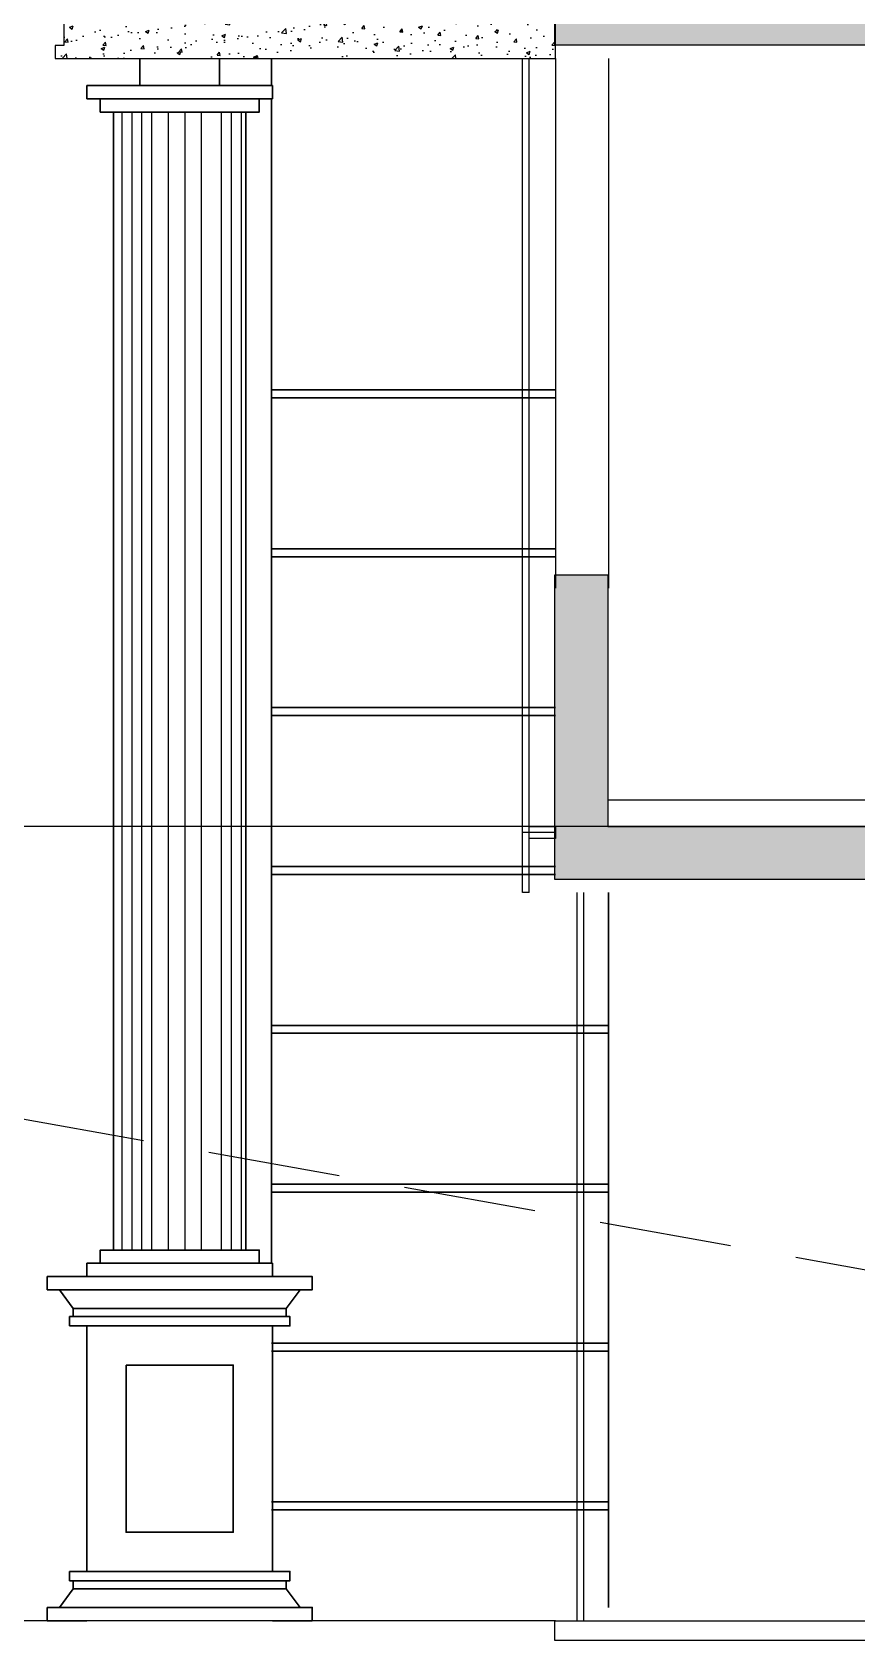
# Model space of a CAD drawing. Header units: millimetres. Extents: x -414464 to 1686, y -90036 to 108605.
# Drawn here: x -127177 to -124065, y 5315 to 11365 of the extents above; entities that cross this region are included whole.
import ezdxf

# ---------------------------------------------------------------- set-up
doc = ezdxf.new("R2010")
doc.units = ezdxf.units.MM
doc.header["$LTSCALE"] = 1000
doc.header["$MEASUREMENT"] = 0
for name, pattern in [('AUDIT_D_120904163729-0', [0]), ('DASHED', [0.75, 0.5, -0.25]), ('HIDDEN2', [0.1875, 0.125, -0.0625])]:
    doc.linetypes.add(name, pattern=pattern)
doc.layers.get('0').update_dxf_attribs({"linetype": 'AUDIT_D_120904163729-0'})
for name, color, linetype in [('A-FINISHED STAIRS', 1, 'Continuous'), ('a-floor finish', 26, 'Continuous'), ('a-hat rcc', 252, 'Continuous'), ('a-hatch', 252, 'Continuous'), ('a-rcc', 3, 'Continuous'), ('EL', 1, 'Continuous'), ('glass', 140, 'Continuous'), ('LEVEL', 7, 'Continuous')]:
    doc.layers.add(name, color=color, linetype=linetype)
doc.layers.add('ELE-1', color=251, linetype='Continuous', lineweight=30)
doc.layers.add('ele-2', color=2, linetype='Continuous', lineweight=30)
doc.styles.add('ATTR', font='romans.shx', dxfattribs={"width": 0.8, "height": 0.7})
pattern_1 = [(50, (-181260.02, -158031.87), (143.45204, -12.55043), [15, -165]), (355, (-181260.02, -158031.87), (-27.75027, 150.43843), [12, -132]), (100.451444, (-181248.06, -158032.91), (115.70177, 137.888), [12.74804, -140.22842]), (46.1842, (-181260.02, -157991.87), (213.44827, -33.10386), [22.5, -247.5]), (96.63564, (-181242.23, -157994.63), (186.9324, 194.82372), [19.12207, -210.34275]), (351.18416, (-181260.02, -157991.87), (186.9324, 194.82372), [18, -198]), (21, (-181240.02, -158001.87), (119.38141, -80.52378), [15, -165]), (326, (-181240.02, -158001.87), (48.66307, 145.03001), [12, -132]), (71.451445, (-181230.07, -158008.58), (168.04448, 64.50623), [12.74804, -140.22842]), (37.5, (-181260.02, -158031.87), (2.431971, 66.578771), [0, -130.4, 0, -134, 0, -132.5]), (7.5, (-181260.02, -158031.87), (52.613907, 78.882342), [0, -76.4, 0, -127.4, 0, -50.5]), (327.5, (-181304.62, -158031.87), (106.764487, -4.510974), [0, -50, 0, -156, 0, -207]), (317.5, (-181324.62, -158031.87), (116.637234, 20.020996), [0, -65, 0, -103.6, 0, -147])]

# ---------------------------------------------------------------- blocks, each defined once
blk = doc.blocks.new('A$C50ED7ECD')
at = {"layer": 'LEVEL', "color": 8, "linetype": 'HIDDEN2', "ltscale": 5}
blk.add_line((147.4587, 8.365), (63.4951, 8.365), dxfattribs=at)
blk = doc.blocks.new('building-10-dopoff')
at = {"layer": 'a-hat rcc', "ltscale": 2}
h = blk.add_hatch(dxfattribs=at)
h.set_pattern_fill('AR-CONC', color=256, scale=20, style=0)
h.set_pattern_definition([(50, (-56051.88, -163171.87), (143.45204, -12.55043), [15, -165]), (355, (-56051.88, -163171.87), (-27.75027, 150.43843), [12, -132]), (100.451444, (-56039.92, -163172.91), (115.70177, 137.888), [12.74804, -140.22842]), (46.1842, (-56051.88, -163131.87), (213.44827, -33.10386), [22.5, -247.5]), (96.63564, (-56034.1, -163134.63), (186.9324, 194.82372), [19.12207, -210.34275]), (351.18416, (-56051.88, -163131.87), (186.9324, 194.82372), [18, -198]), (21, (-56031.88, -163141.87), (119.38141, -80.52378), [15, -165]), (326, (-56031.88, -163141.87), (48.66307, 145.03001), [12, -132]), (71.451445, (-56021.93, -163148.58), (168.04448, 64.50623), [12.74804, -140.22842]), (37.5, (-56051.877, -163171.87), (2.431971, 66.578771), [0, -130.4, 0, -134, 0, -132.5]), (7.5, (-56051.88, -163171.87), (52.613907, 78.882342), [0, -76.4, 0, -127.4, 0, -50.5]), (327.5, (-56096.477, -163171.87), (106.764487, -4.510974), [0, -50, 0, -156, 0, -207]), (317.5, (-56116.48, -163171.87), (116.637234, 20.020996), [0, -65, 0, -103.6, 0, -147])])
h.paths.add_polyline_path([(3.3, 6175), (3.3, 6375), (-1519.3, 6375), (-1519.3, 7117.3), (-1969.4, 7117.3), (-1969.4, 7017.9), (-1844.8, 7017.9), (-1844.8, 6917.3), (-1894.8, 6917.3), (-1894.8, 6867.3), (-1669.3, 6867.3), (-1669.3, 6423.8), (-1969.3, 6423.8), (-1969.3, 6324.4), (-1852.6, 6324.4), (-1852.6, 6223.8), (-1885.6, 6223.8), (-1885.6, 6175), (3.3, 6175), (3.3, 6175)])
at = {"layer": 'a-hatch'}
h = blk.add_hatch(dxfattribs=at)
h.set_pattern_fill('ANSI31', color=256, scale=300, angle=184.87796)
h.set_pattern_definition([(270, (-5345974.903, -433828.607), (37.5, 4e-15), [])])
h.paths.add_polyline_path([(-1288.3, 1675), (-1288.3, 5973), (-1165.1, 5973), (-1165.1, 1675)])
h.paths.add_polyline_path([(-1659.4, 1675), (-1659.4, 5973), (-1518.7, 5973), (-1518.7, 1675)])
h = blk.add_hatch(dxfattribs=at)
h.set_pattern_fill('ANSI31', color=256, scale=500, angle=184.87796)
h.set_pattern_definition([(270, (-5345974.9, -433828.61), (62.5, -4e-15), [])])
h.paths.add_polyline_path([(-1524.6, 1675), (-1519.8, 5973), (-1289.4, 5973), (-1294.2, 1675)])
at = {"layer": 'A-FINISHED STAIRS', "linetype": 'ByBlock'}
blk.add_line((3.3, 275, -15.4), (-2056.7, 275, -15.3), dxfattribs=at)
at = {"layer": 'a-rcc', "linetype": 'ByBlock', "elevation": -15.3}
blk.add_lwpolyline([(3.3, 6175), (3.3, 6375), (-1519.3, 6375), (-1519.3, 7117.3), (-1969.4, 7117.3), (-1969.4, 7017.9), (-1844.8, 7017.9), (-1844.8, 6917.3), (-1894.8, 6917.3), (-1894.8, 6867.3), (-1669.3, 6867.3), (-1669.3, 6423.8), (-1969.3, 6423.8), (-1969.3, 6324.4), (-1852.6, 6324.4), (-1852.6, 6223.8), (-1885.6, 6223.8), (-1885.6, 6175), (3.3, 6175), (3.3, 6175)], close=True, dxfattribs=at)
at = {"layer": 'EL'}
for p, q in [((3.4, 6175.1, 0.2), (3.4, 4175.1, -16.8)), ((203.4, 6175.1, 0.2), (203.4, 4175.1, -16.8))]:
    blk.add_line(p, q, dxfattribs=at)
at = {"layer": 'ELE-1'}
for p, q in [((-1565.1, 6073, -15.3), (-1565.1, 6175, -15.3)), ((-1265.1, 6073, -15.3), (-1265.1, 6175, -15.3)), ((-1069.3, 4923.5, -15.5), (3.3, 4923.5, -15.5)), ((-1069.3, 4893.5, -15.5), (3.3, 4893.5, -15.5)), ((-1069.3, 4323.5, -15.5), (3.3, 4323.5, -15.5)), ((-1069.3, 4293.5, -15.5), (3.3, 4293.5, -15.5)), ((-1069.3, 3723.5, -15.5), (3.3, 3723.5, -15.5)), ((-1069.3, 3693.5, -15.5), (3.3, 3693.5, -15.5)), ((-1069.3, 3123.5, -15.5), (3.3, 3123.5, -15.5)), ((-1069.3, 3093.5, -15.5), (3.3, 3093.5, -15.5)), ((203.3, 3025, -15.3), (203.3, 325, -15.3)), ((-1069.3, 2523.5, -15.5), (203.3, 2523.5, -15.5)), ((-1069.3, 2493.5, -15.5), (203.3, 2493.5, -15.5)), ((-1069.3, 1923.5, -15.5), (203.3, 1923.5, -15.5)), ((-1069.3, 1893.5, -15.5), (203.3, 1893.5, -15.5)), ((-1069.3, 1323.5, -15.5), (203.3, 1323.5, -15.5)), ((-1069.3, 1293.5, -15.5), (203.3, 1293.5, -15.5)), ((-1069.3, 723.5, -15.5), (203.3, 723.5, -15.5)), ((-1069.3, 693.5, -15.5), (203.3, 693.5, -15.5))]:
    blk.add_line(p, q, dxfattribs=at)
at = {"layer": 'ELE-1', "color": 1}
for p, q in [((-1665.1, 1675), (-1665.1, 5973, -15.3)), ((-1165.1, 1675), (-1165.1, 5973, -15.3)), ((-1013.6, 1454), (-1816.7, 1454)), ((-1013.6, 396), (-1816.7, 396))]:
    blk.add_line(p, q, dxfattribs=at)
for points in [[(-1765.1, 6073), (-1065.1, 6073), (-1065.1, 6023), (-1765.1, 6023)], [(-1617.3, 1240.7), (-1212.9, 1240.7), (-1212.9, 609.3), (-1617.3, 609.3)]]:
    blk.add_lwpolyline(points, close=True, dxfattribs=at)
at = {"layer": 'ELE-1', "color": 1, "elevation": -15.3}
blk.add_lwpolyline([(-1115.1, 6023), (-1115.1, 5973), (-1715.1, 5973), (-1715.1, 6023)], dxfattribs=at)
at = {"layer": 'ELE-1', "color": 1}
for points in [[(-1715.1, 1625), (-1715.1, 1675), (-1115.1, 1675), (-1115.1, 1625)], [(-1915.1, 1575), (-915.1, 1575), (-915.1, 1525), (-1915.1, 1525)], [(-1915.1, 1575), (-1915.1, 1525)], [(-1765.1, 1575), (-1765.1, 1625), (-1065.1, 1625), (-1065.1, 1575)], [(-1869.1, 1525), (-1816.7, 1454), (-1816.7, 1423.9)], [(-961.2, 1525), (-1013.6, 1454), (-1013.6, 1423.9)], [(-1830.6, 1423.9), (-1830.6, 1388.5)], [(-1830.6, 1423.9), (-999.6, 1423.9), (-999.6, 1388.5), (-1830.6, 1388.5)], [(-1765.1, 461.5), (-1765.1, 1388.5)], [(-1065.1, 1388.5), (-1065.1, 461.5)], [(-1869.1, 325), (-1816.7, 396), (-1816.7, 426.1)], [(-1830.6, 426.1), (-1830.6, 461.5)], [(-1830.6, 426.1), (-999.6, 426.1), (-999.6, 461.5), (-1830.6, 461.5)], [(-961.2, 325), (-1013.6, 396), (-1013.6, 426.1)], [(-1065.1, 275), (-915.1, 275), (-915.1, 325), (-1915.1, 325)], [(-1765.1, 275), (-1915.1, 275), (-1915.1, 325)]]:
    blk.add_lwpolyline(points, dxfattribs=at)
at = {"layer": 'ele-2', "linetype": 'Continuous'}
for p, q in [((-1069.3, 6174.3, -14535.3), (-1069.3, 6073, -14535.3)), ((-1069.3, 6174.3, -14535.3), (-1069.3, 6073, -14535.3)), ((-1069.3, 6023, -14535.3), (-1069.3, 1625, -14550.8)), ((-1069.3, 6023, -14535.3), (-1069.3, 1625, -14550.8))]:
    blk.add_line(p, q, dxfattribs=at)
at = {"layer": 'glass', "linetype": 'ByBlock'}
for p, q in [((-121.7, 3025, -8), (-121.7, 6175, 0.2)), ((-96.7, 3025, -8), (-96.7, 6175, 0.2)), ((3.3, 3251.9, -15.3), (-121.7, 3251.9, -15.3)), ((-96.7, 3025), (-121.7, 3025)), ((84.5, 275, -15.3), (84.5, 3025, -8)), ((109.5, 275, -15.3), (109.5, 3025, -8))]:
    blk.add_line(p, q, dxfattribs=at)
at = {"layer": 'glass', "linetype": 'ByBlock', "elevation": -15.3}
blk.add_lwpolyline([(3.3, 3275), (3.3, 3228.8), (-96.7, 3228.8), (-96.7, 3275)], close=True, dxfattribs=at)
at = {"color": 8, "style": 'ATTR', "text_generation_flag": 4, "width": 0.8, "flags": 9}
blk.add_attdef('ESTCODE', (-3884.6, 171.2), '', height=22.3, rotation=180, dxfattribs=at)

msp = doc.modelspace()

# ---------------------------------------------------------------- hatches: boundary and pattern name
at = {"layer": 'a-hat rcc', "ltscale": 2}
h = msp.add_hatch(dxfattribs=at)
h.set_pattern_fill('AR-CONC', color=256, scale=20, style=0)
h.set_pattern_definition(pattern_1)
h.paths.add_polyline_path([(-114866.1, 11315), (-112416.2, 11315), (-112416.2, 11515), (-125004.8, 11515), (-125004.8, 12465.1), (-125204.9, 12465.1), (-125204.9, 11315), (-125004.8, 11315), (-125004.8, 11315), (-120800.7, 11315), (-120800.7, 10915), (-120570.9, 10915), (-120570.9, 11315), (-115096.1, 11315), (-115096.1, 10915), (-114866.1, 10915)])
h = msp.add_hatch(dxfattribs=at)
h.set_pattern_fill('AR-CONC', color=256, scale=20, style=0)
h.set_pattern_definition(pattern_1)
h.paths.add_polyline_path([(-120570.9, 9065), (-120800.9, 9065), (-120800.9, 8365), (-125004.8, 8365), (-125004.8, 9315.1), (-125204.9, 9315.1), (-125204.9, 8165), (-120570.9, 8165)])

# ---------------------------------------------------------------- linework, layer by layer
at = {"color": 1, "linetype": 'DASHED'}
msp.add_lwpolyline([(-139798.8, 9515), (-122215.8, 6365), (-115855.7, 6365), (-93067.7, 3515), (-86768, 3515), (-63755.2, 365), (-60406, 365)], dxfattribs=at)
at = {"layer": 'a-floor finish', "ltscale": 3, "elevation": -1.1}
msp.add_lwpolyline([(-125004.8, 8465), (-120800.9, 8465)], dxfattribs=at)
at = {"layer": 'a-floor finish', "ltscale": 3, "elevation": 1.2}
msp.add_lwpolyline([(-125204.9, 5290), (-125204.9, 5365), (-112416.2, 5365), (-112416.2, 5290)], close=True, dxfattribs=at)
at = {"layer": 'a-rcc', "elevation": -0.6}
msp.add_lwpolyline([(-125204.9, 11315), (-125204.9, 12465.1), (-125004.8, 12465.1), (-125004.8, 11515), (-112416.2, 11515), (-112416.2, 11315), (-114866.1, 11315), (-114866.1, 10865), (-115096.1, 10865), (-115096.1, 11315), (-120570.9, 11315), (-120570.9, 10865), (-120800.7, 10865), (-120800.7, 11315)], close=True, dxfattribs=at)
at = {"layer": 'a-rcc', "elevation": -0.8}
msp.add_lwpolyline([(-125004.8, 8365), (-120800.9, 8365), (-120800.9, 9065), (-120570.9, 9065), (-120570.9, 8165), (-125204.9, 8165), (-125204.9, 9315.1), (-125004.8, 9315.1), (-125004.8, 8365)], dxfattribs=at)

# ---------------------------------------------------------------- block references
msp.add_blockref('building-10-dopoff', (-125204.9, 5090, -0.7))
at = {"layer": 'LEVEL', "linetype": 'ByBlock', "xscale": 1000, "yscale": 1000, "zscale": 1000}
msp.add_blockref('A$C50ED7ECD', (-215640, 0, -0.6), dxfattribs=at)

doc.saveas('drawing.dxf')
